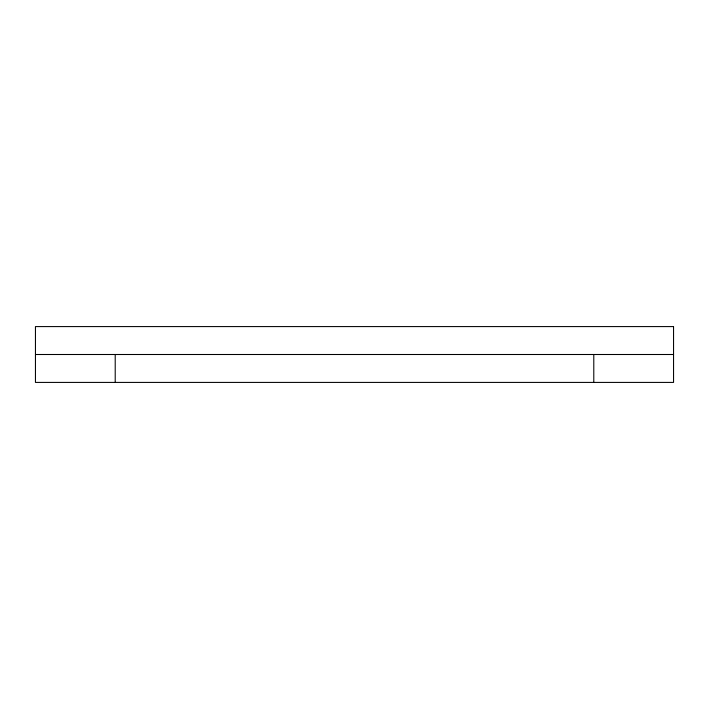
<?xml version="1.0" encoding="UTF-8"?>
<svg xmlns="http://www.w3.org/2000/svg" width="709" height="709" viewBox="0 0 709 709"><rect width="100%" height="100%" fill="white"/><g stroke="black" fill="none" stroke-linecap="round" stroke-linejoin="round"><path stroke-width="1.06" d="M35.45 354.5L673.55 354.5M593.788 354.5L593.788 382.417M115.212 354.5L115.212 382.417M673.55 326.583L35.45 326.583L35.45 382.417L673.55 382.417L673.55 326.583"/></g></svg>
